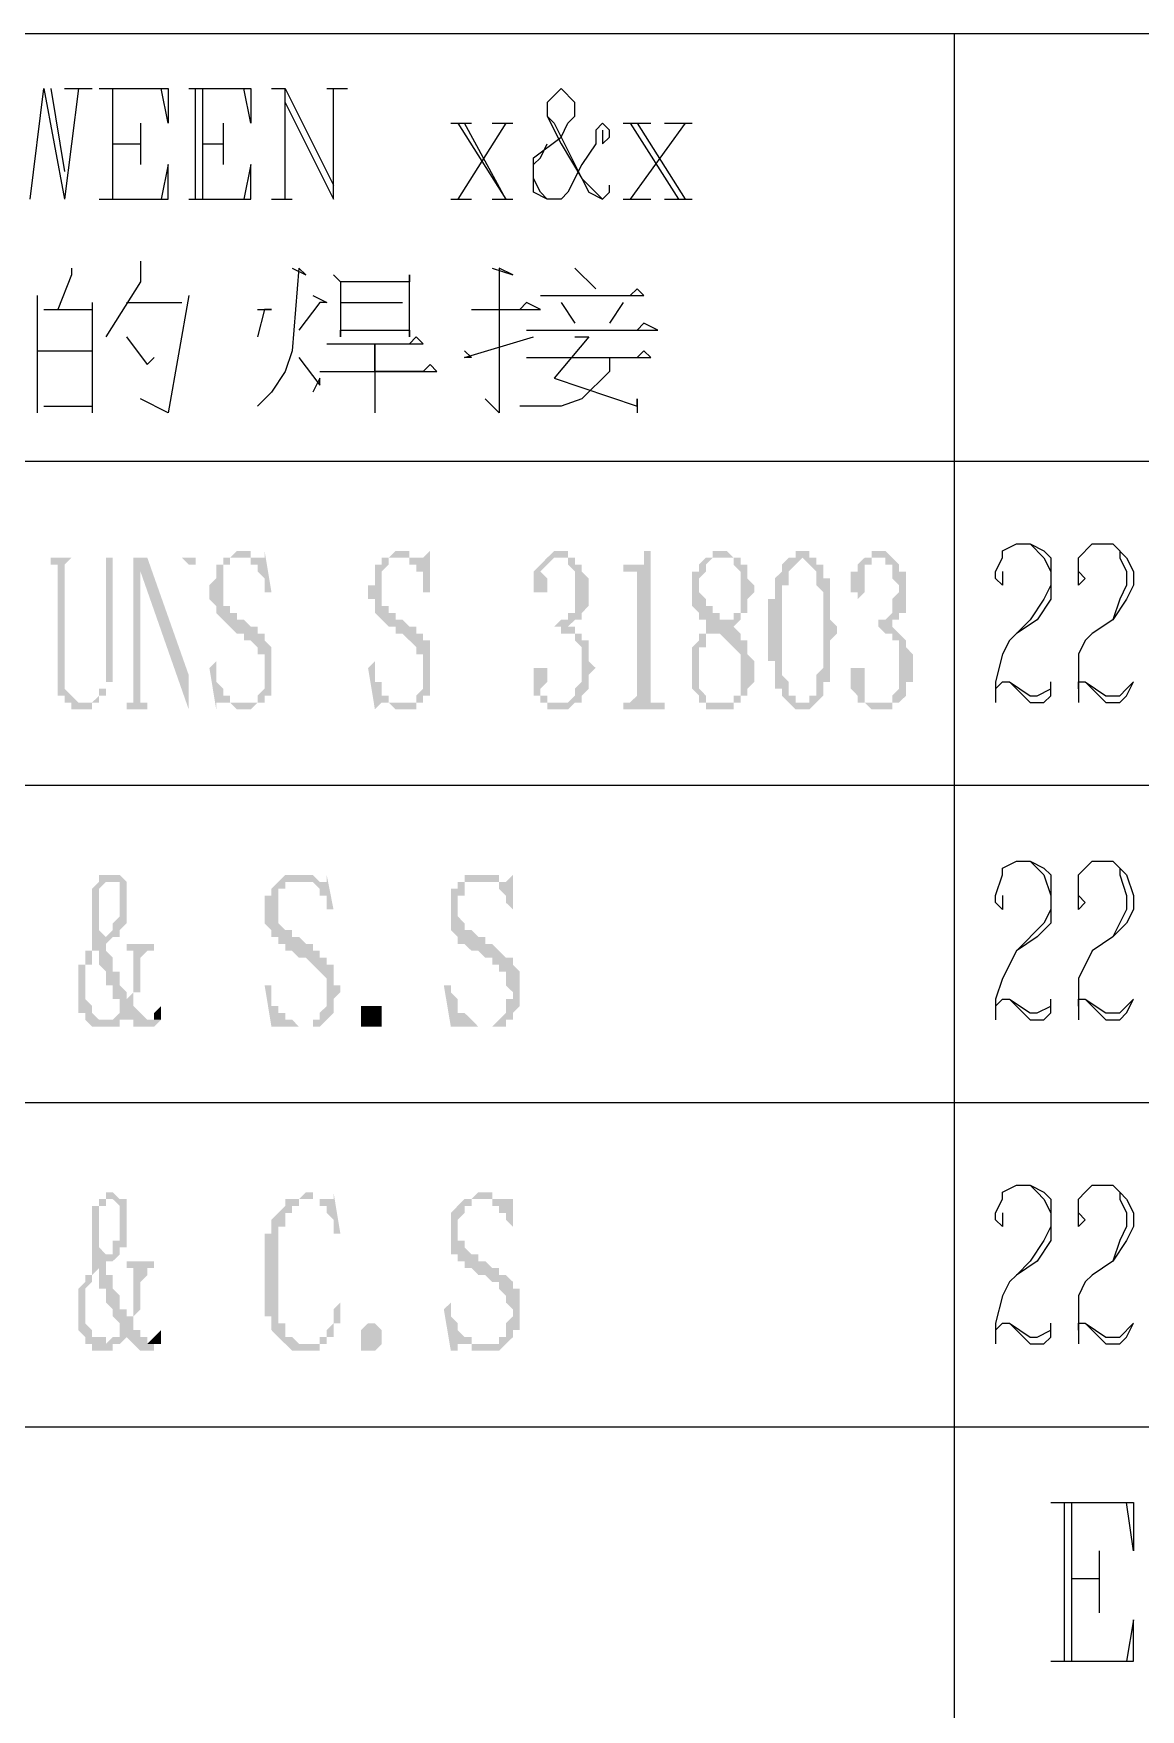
# Model space of a CAD drawing. Extents: x 51 to 246, y 3 to 417.
# Drawn here: x 220.54 to 227.33, y 376.26 to 386.55 of the extents above; entities that cross this region are included whole.
import ezdxf

# ---------------------------------------------------------------- set-up
doc = ezdxf.new("R2010")
doc.units = 0
doc.header["$MEASUREMENT"] = 0
doc.layers.add('_____1', color=160, linetype='Continuous')

msp = doc.modelspace()

# ---------------------------------------------------------------- hatches: boundary and pattern name
at = {"layer": '_____1'}
for points in [[(220.768, 383.328), (220.599, 383.328), (220.641, 383.328), (220.641, 383.286), (220.684, 383.286), (220.684, 382.481), (220.726, 382.481), (220.726, 382.439), (220.768, 382.439), (220.768, 382.397), (220.895, 382.397), (220.895, 382.439), (220.938, 382.439), (220.811, 382.439), (220.768, 382.481), (220.726, 382.524), (220.726, 383.286)], [(221.065, 383.328), (220.938, 383.328), (220.98, 383.328), (220.98, 382.524), (220.938, 382.524), (220.938, 382.481), (220.895, 382.439), (220.853, 382.439), (220.938, 382.439), (220.938, 382.481), (220.98, 382.481), (220.98, 382.566), (221.022, 382.566), (221.022, 383.328)], [(221.573, 383.328), (221.403, 383.328), (221.446, 383.328), (221.488, 383.286), (221.488, 382.397), (221.488, 383.286), (221.53, 383.286), (221.53, 383.328)], [(221.827, 383.37), (221.784, 383.37), (221.742, 383.328), (221.7, 383.328), (221.7, 383.286), (221.657, 383.286), (221.657, 383.201), (221.615, 383.159), (221.615, 383.074), (221.657, 383.032), (221.657, 382.989), (221.784, 382.862), (221.827, 382.862), (221.827, 382.82), (221.869, 382.82), (221.911, 382.778), (221.911, 382.735), (221.954, 382.735), (221.954, 382.524), (221.911, 382.481), (221.911, 382.439), (221.742, 382.439), (221.784, 382.397), (221.869, 382.397), (221.911, 382.439), (221.954, 382.439), (221.954, 382.481), (221.996, 382.481), (221.996, 382.778), (221.954, 382.82), (221.954, 382.862), (221.911, 382.862), (221.911, 382.905), (221.869, 382.905), (221.827, 382.947), (221.784, 382.947), (221.784, 382.989), (221.742, 382.989), (221.742, 383.032), (221.7, 383.032), (221.7, 383.286), (221.742, 383.286), (221.742, 383.328), (221.911, 383.328), (221.869, 383.328), (221.869, 383.37)], [(221.911, 383.328), (221.827, 383.328), (221.954, 383.328)], [(222.8, 383.37), (222.758, 383.37), (222.716, 383.328), (222.673, 383.328), (222.673, 383.286), (222.631, 383.286), (222.631, 383.159), (222.589, 383.159), (222.589, 383.074), (222.631, 383.074), (222.631, 382.989), (222.716, 382.905), (222.758, 382.905), (222.758, 382.862), (222.8, 382.862), (222.843, 382.82), (222.885, 382.778), (222.885, 382.735), (222.927, 382.735), (222.927, 382.524), (222.885, 382.481), (222.885, 382.439), (222.716, 382.439), (222.758, 382.397), (222.885, 382.397), (222.885, 382.439), (222.927, 382.439), (222.927, 382.481), (222.97, 382.481), (222.97, 382.82), (222.927, 382.82), (222.927, 382.862), (222.885, 382.862), (222.885, 382.905), (222.843, 382.905), (222.8, 382.947), (222.758, 382.947), (222.758, 382.989), (222.716, 382.989), (222.716, 383.032), (222.673, 383.032), (222.673, 383.243), (222.716, 383.286), (222.716, 383.328), (222.885, 383.328), (222.843, 383.328), (222.843, 383.37)], [(222.885, 383.328), (222.8, 383.328), (222.927, 383.328)], [(223.774, 383.37), (223.732, 383.37), (223.689, 383.328), (223.816, 383.328), (223.816, 383.286), (223.859, 383.243), (223.859, 382.989), (223.816, 382.989), (223.816, 382.947), (223.774, 382.947), (223.732, 382.905), (223.774, 382.905), (223.774, 382.862), (223.859, 382.862), (223.859, 382.82), (223.901, 382.778), (223.901, 382.566), (223.859, 382.524), (223.859, 382.481), (223.816, 382.439), (223.774, 382.439), (223.901, 382.439), (223.901, 382.481), (223.943, 382.524), (223.943, 382.608), (223.986, 382.651), (223.943, 382.693), (223.943, 382.82), (223.901, 382.82), (223.901, 382.862), (223.859, 382.862), (223.859, 382.905), (223.816, 382.905), (223.859, 382.947), (223.901, 382.947), (223.901, 382.989), (223.943, 383.032), (223.943, 383.201), (223.901, 383.243), (223.901, 383.286), (223.859, 383.286), (223.859, 383.328), (223.816, 383.328), (223.816, 383.37)], [(224.875, 383.328), (224.748, 383.328), (224.832, 383.328), (224.832, 383.286), (224.875, 383.243), (224.875, 382.989), (224.832, 382.989), (224.832, 382.947), (224.79, 382.947), (224.832, 382.905), (224.875, 382.947), (224.875, 382.989), (224.917, 382.989), (224.917, 383.074), (224.959, 383.116), (224.959, 383.159), (224.917, 383.201), (224.917, 383.286), (224.875, 383.286)], [(225.256, 383.37), (225.213, 383.37), (225.213, 383.328), (225.171, 383.328), (225.256, 383.328), (225.34, 383.243), (225.34, 383.159), (225.383, 383.116), (225.383, 382.651), (225.34, 382.608), (225.34, 382.481), (225.298, 382.481), (225.298, 382.439), (225.256, 382.439), (225.34, 382.439), (225.383, 382.481), (225.383, 382.566), (225.425, 382.566), (225.425, 382.82), (225.467, 382.862), (225.467, 382.905), (225.425, 382.947), (225.425, 383.201), (225.383, 383.201), (225.383, 383.286), (225.34, 383.286), (225.34, 383.328), (225.298, 383.328), (225.298, 383.37)], [(223.647, 382.651), (223.605, 382.651), (223.605, 382.481), (223.647, 382.481), (223.647, 382.439), (223.689, 382.439), (223.689, 382.397), (223.816, 382.397), (223.859, 382.439), (223.689, 382.439), (223.689, 382.481), (223.647, 382.481), (223.647, 382.524), (223.689, 382.566), (223.689, 382.651)], [(225.594, 382.651), (225.552, 382.651), (225.552, 382.524), (225.594, 382.481), (225.594, 382.439), (225.637, 382.439), (225.679, 382.397), (225.806, 382.397), (225.806, 382.439), (225.848, 382.439), (225.637, 382.439), (225.637, 382.651)], [(221.784, 382.439), (221.7, 382.439), (221.827, 382.439)], [(221.022, 381.381), (220.938, 381.381), (220.938, 381.338), (220.895, 381.296), (220.895, 380.915), (220.853, 380.915), (220.853, 380.83), (220.811, 380.83), (220.811, 380.534), (220.853, 380.534), (220.853, 380.492), (220.98, 380.492), (220.938, 380.492), (220.895, 380.534), (220.895, 380.576), (220.853, 380.619), (220.853, 380.83), (220.895, 380.83), (220.895, 380.915), (220.98, 380.915), (220.98, 380.957), (221.022, 381), (220.98, 381), (220.938, 381.042), (220.938, 381.296), (220.98, 381.338), (221.022, 381.338), (221.065, 381.381)], [(223.308, 381.381), (223.181, 381.381), (223.181, 381.338), (223.139, 381.338), (223.139, 381.296), (223.097, 381.296), (223.097, 381.042), (223.139, 381), (223.139, 380.957), (223.181, 380.957), (223.224, 380.915), (223.266, 380.915), (223.308, 380.873), (223.351, 380.873), (223.351, 380.83), (223.393, 380.83), (223.393, 380.788), (223.435, 380.788), (223.435, 380.703), (223.478, 380.661), (223.478, 380.619), (223.435, 380.619), (223.435, 380.534), (223.393, 380.492), (223.351, 380.449), (223.181, 380.449), (223.435, 380.449), (223.435, 380.492), (223.478, 380.492), (223.478, 380.534), (223.52, 380.576), (223.52, 380.788), (223.478, 380.83), (223.478, 380.873), (223.435, 380.873), (223.351, 380.957), (223.308, 380.957), (223.308, 381), (223.266, 381), (223.224, 381.042), (223.181, 381.042), (223.181, 381.084), (223.139, 381.127), (223.139, 381.254), (223.181, 381.254), (223.181, 381.338), (223.393, 381.338), (223.393, 381.381)], [(220.98, 380.915), (220.938, 380.915), (220.938, 380.83), (220.98, 380.788), (220.98, 380.703), (221.022, 380.703), (221.022, 380.619), (221.065, 380.619), (221.065, 380.534), (221.022, 380.492), (220.853, 380.492), (220.895, 380.449), (221.065, 380.449), (221.065, 380.492), (221.107, 380.492), (221.107, 380.534), (221.192, 380.534), (221.149, 380.576), (221.149, 380.619), (221.107, 380.619), (221.107, 380.661), (221.065, 380.703), (221.065, 380.788), (221.022, 380.788), (221.022, 380.873)], [(221.192, 380.534), (221.107, 380.534), (221.107, 380.492), (221.149, 380.492), (221.149, 380.449), (221.276, 380.449), (221.319, 380.492), (221.234, 380.492)], [(221.319, 380.576), (221.276, 380.534), (221.276, 380.492), (221.234, 380.492), (221.319, 380.492)], [(222.589, 380.449), (222.546, 380.449), (222.546, 380.576), (222.673, 380.576), (222.673, 380.449)], [(222.165, 380.449), (222.038, 380.449), (222.208, 380.449)], [(223.266, 380.449), (223.181, 380.449), (223.308, 380.449)], [(221.022, 379.433), (220.98, 379.433), (220.98, 379.391), (220.938, 379.391), (220.938, 379.349), (220.895, 379.349), (220.895, 378.925), (220.853, 378.925), (220.853, 378.883), (220.811, 378.841), (220.811, 378.587), (220.853, 378.544), (220.853, 378.502), (220.98, 378.502), (220.98, 378.544), (220.895, 378.544), (220.895, 378.587), (220.853, 378.629), (220.853, 378.841), (220.895, 378.883), (220.895, 378.925), (220.938, 378.968), (220.98, 378.968), (220.98, 379.01), (221.022, 379.01), (220.98, 379.01), (220.98, 379.052), (220.938, 379.095), (220.938, 379.349), (220.98, 379.349), (220.98, 379.391), (221.065, 379.391)], [(223.308, 379.433), (223.266, 379.433), (223.224, 379.391), (223.181, 379.391), (223.139, 379.349), (223.097, 379.306), (223.097, 379.052), (223.139, 379.052), (223.139, 379.01), (223.181, 379.01), (223.181, 378.968), (223.224, 378.968), (223.266, 378.925), (223.308, 378.925), (223.351, 378.883), (223.393, 378.883), (223.393, 378.841), (223.435, 378.798), (223.435, 378.756), (223.478, 378.714), (223.478, 378.671), (223.435, 378.629), (223.435, 378.544), (223.393, 378.544), (223.393, 378.502), (223.181, 378.502), (223.224, 378.502), (223.224, 378.46), (223.393, 378.46), (223.435, 378.502), (223.478, 378.544), (223.478, 378.587), (223.52, 378.587), (223.52, 378.841), (223.478, 378.841), (223.478, 378.883), (223.435, 378.925), (223.393, 378.925), (223.393, 378.968), (223.351, 378.968), (223.308, 379.01), (223.266, 379.01), (223.266, 379.052), (223.224, 379.052), (223.181, 379.095), (223.181, 379.137), (223.139, 379.137), (223.139, 379.264), (223.181, 379.306), (223.181, 379.349), (223.224, 379.349), (223.224, 379.391), (223.393, 379.391), (223.351, 379.391), (223.351, 379.433)], [(222.589, 378.46), (222.546, 378.46), (222.546, 378.587), (222.589, 378.629), (222.631, 378.629), (222.673, 378.587), (222.673, 378.502), (222.631, 378.46)], [(221.192, 378.544), (221.107, 378.544), (221.149, 378.502), (221.192, 378.46), (221.276, 378.46), (221.276, 378.502), (221.319, 378.502), (221.234, 378.502), (221.234, 378.544)], [(223.266, 378.502), (223.181, 378.502), (223.308, 378.502)]]:
    msp.add_hatch(color=7, dxfattribs=at).paths.add_polyline_path(points)
for points in [[(221.234, 383.328), (221.107, 383.328), (221.149, 383.328), (221.149, 383.286), (221.192, 383.243), (221.488, 382.397), (221.488, 382.608)], [(221.149, 383.286), (221.149, 382.439), (221.107, 382.439), (221.107, 382.397), (221.234, 382.397), (221.234, 382.439), (221.192, 382.439), (221.192, 383.243)], [(221.954, 383.37), (221.954, 383.328), (221.869, 383.328), (221.869, 383.286), (221.911, 383.286), (221.911, 383.243), (221.954, 383.201), (221.954, 383.116), (221.996, 383.116)], [(222.97, 383.37), (222.927, 383.328), (222.843, 383.328), (222.843, 383.286), (222.885, 383.286), (222.885, 383.243), (222.927, 383.243), (222.927, 383.116), (222.97, 383.116)], [(223.689, 383.328), (223.605, 383.243), (223.605, 383.116), (223.647, 383.116), (223.647, 383.074), (223.647, 383.116), (223.689, 383.116), (223.689, 383.201), (223.647, 383.243), (223.732, 383.328), (223.774, 383.328)], [(224.324, 383.37), (224.282, 383.37), (224.282, 383.286), (224.155, 383.286), (224.155, 383.243), (224.24, 383.243), (224.24, 382.481), (224.197, 382.439), (224.155, 382.439), (224.155, 382.397), (224.409, 382.397), (224.409, 382.439), (224.324, 382.439), (224.324, 382.524)], [(224.748, 383.37), (224.705, 383.37), (224.705, 383.328), (224.663, 383.328), (224.621, 383.286), (224.621, 383.243), (224.578, 383.243), (224.578, 383.032), (224.621, 382.989), (224.621, 382.947), (224.663, 382.947), (224.663, 382.905), (224.705, 382.905), (224.663, 382.905), (224.705, 382.905), (224.705, 382.862), (224.748, 382.862), (224.832, 382.778), (224.875, 382.735), (224.875, 382.481), (224.832, 382.481), (224.832, 382.439), (224.663, 382.439), (224.663, 382.397), (224.832, 382.397), (224.832, 382.439), (224.875, 382.439), (224.875, 382.481), (224.917, 382.481), (224.917, 382.524), (224.959, 382.566), (224.959, 382.693), (224.917, 382.735), (224.917, 382.82), (224.875, 382.82), (224.875, 382.862), (224.79, 382.947), (224.748, 382.947), (224.748, 382.989), (224.705, 382.989), (224.705, 383.032), (224.663, 383.032), (224.663, 383.074), (224.621, 383.116), (224.621, 383.201), (224.663, 383.243), (224.663, 383.286), (224.705, 383.328), (224.875, 383.328), (224.832, 383.328), (224.79, 383.37)], [(225.171, 383.328), (225.129, 383.286), (225.129, 383.243), (225.086, 383.201), (225.086, 383.074), (225.044, 383.074), (225.044, 382.693), (225.086, 382.693), (225.086, 382.524), (225.129, 382.524), (225.129, 382.481), (225.213, 382.397), (225.298, 382.397), (225.34, 382.439), (225.213, 382.439), (225.213, 382.481), (225.171, 382.481), (225.171, 382.566), (225.129, 382.608), (225.129, 383.159), (225.171, 383.159), (225.171, 383.243), (225.256, 383.328)], [(225.637, 383.328), (225.594, 383.286), (225.594, 383.243), (225.552, 383.243), (225.552, 383.116), (225.594, 383.116), (225.594, 383.074), (225.637, 383.116), (225.637, 383.286), (225.679, 383.286), (225.679, 383.328), (225.721, 383.328)], [(225.721, 383.37), (225.679, 383.37), (225.679, 383.328), (225.637, 383.328), (225.764, 383.328), (225.764, 383.286), (225.806, 383.286), (225.806, 383.201), (225.848, 383.159), (225.848, 383.116), (225.806, 383.074), (225.806, 382.989), (225.764, 382.947), (225.721, 382.947), (225.721, 382.905), (225.679, 382.905), (225.721, 382.905), (225.764, 382.862), (225.806, 382.862), (225.806, 382.82), (225.848, 382.82), (225.848, 382.524), (225.806, 382.481), (225.806, 382.439), (225.721, 382.439), (225.848, 382.439), (225.891, 382.481), (225.891, 382.566), (225.933, 382.566), (225.933, 382.735), (225.891, 382.778), (225.891, 382.82), (225.806, 382.905), (225.764, 382.905), (225.806, 382.905), (225.806, 382.947), (225.848, 382.947), (225.848, 382.989), (225.891, 382.989), (225.891, 383.243), (225.848, 383.243), (225.848, 383.286), (225.764, 383.37)], [(224.663, 382.905), (224.663, 382.862), (224.621, 382.862), (224.621, 382.82), (224.578, 382.778), (224.578, 382.524), (224.621, 382.481), (224.621, 382.439), (224.748, 382.439), (224.663, 382.439), (224.663, 382.481), (224.621, 382.524), (224.621, 382.778), (224.663, 382.778), (224.663, 382.862), (224.705, 382.862), (224.705, 382.905)], [(221.657, 382.693), (221.615, 382.651), (221.657, 382.397), (221.657, 382.439), (221.784, 382.439), (221.742, 382.439), (221.742, 382.481), (221.7, 382.481), (221.7, 382.524), (221.657, 382.566), (221.657, 382.651)], [(222.631, 382.693), (222.589, 382.651), (222.631, 382.397), (222.673, 382.439), (222.758, 382.439), (222.716, 382.439), (222.716, 382.481), (222.673, 382.481), (222.673, 382.566), (222.631, 382.566), (222.631, 382.651)], [(222.758, 382.439), (222.673, 382.439), (222.8, 382.439)], [(221.065, 381.381), (221.022, 381.338), (221.065, 381.338), (221.065, 381.127), (221.022, 381.084), (221.022, 381.042), (220.98, 381), (221.065, 381), (221.065, 381.042), (221.107, 381.084), (221.107, 381.338)], [(222.165, 381.381), (222.081, 381.381), (221.996, 381.296), (221.996, 381.254), (221.954, 381.254), (221.954, 381.084), (221.996, 381.042), (221.996, 381), (222.038, 381), (222.038, 380.957), (222.081, 380.957), (222.081, 380.915), (222.123, 380.915), (222.165, 380.873), (222.208, 380.873), (222.335, 380.746), (222.335, 380.576), (222.292, 380.534), (222.292, 380.492), (222.25, 380.492), (222.25, 380.449), (222.081, 380.449), (222.292, 380.449), (222.335, 380.492), (222.377, 380.534), (222.377, 380.619), (222.419, 380.661), (222.419, 380.703), (222.377, 380.703), (222.377, 380.83), (222.335, 380.83), (222.335, 380.873), (222.292, 380.873), (222.292, 380.915), (222.25, 380.915), (222.25, 380.957), (222.208, 380.957), (222.165, 381), (222.123, 381), (222.123, 381.042), (222.081, 381.042), (222.038, 381.084), (222.038, 381.296), (222.081, 381.296), (222.081, 381.338), (222.292, 381.338), (222.25, 381.381), (222.208, 381.381)], [(222.335, 381.381), (222.335, 381.338), (222.208, 381.338), (222.25, 381.338), (222.292, 381.296), (222.292, 381.254), (222.335, 381.254), (222.335, 381.169), (222.377, 381.169)], [(223.393, 381.338), (223.308, 381.338), (223.435, 381.338)], [(223.478, 381.381), (223.435, 381.338), (223.351, 381.338), (223.393, 381.338), (223.393, 381.296), (223.435, 381.254), (223.435, 381.211), (223.478, 381.169)], [(221.276, 380.957), (221.107, 380.957), (221.107, 380.915), (221.149, 380.915), (221.149, 380.661), (221.107, 380.619), (221.149, 380.619), (221.149, 380.661), (221.192, 380.661), (221.192, 380.873), (221.234, 380.915), (221.276, 380.915)], [(221.996, 380.703), (221.954, 380.703), (221.996, 380.449), (222.165, 380.449), (222.123, 380.492), (222.081, 380.492), (222.081, 380.534), (222.038, 380.534), (222.038, 380.576), (221.996, 380.576), (221.996, 380.661)], [(223.097, 380.703), (223.054, 380.703), (223.097, 380.449), (223.266, 380.449), (223.224, 380.492), (223.181, 380.534), (223.139, 380.534), (223.139, 380.619), (223.097, 380.661)], [(221.065, 379.391), (221.022, 379.391), (221.065, 379.349), (221.065, 379.137), (221.022, 379.137), (221.022, 379.052), (220.98, 379.052), (220.98, 379.01), (221.022, 379.01), (221.065, 379.052), (221.065, 379.095), (221.107, 379.095), (221.107, 379.391)], [(222.123, 379.391), (222.081, 379.391), (222.081, 379.349), (222.038, 379.306), (221.996, 379.264), (221.996, 379.179), (221.954, 379.179), (221.954, 378.671), (221.996, 378.671), (221.996, 378.587), (222.038, 378.544), (222.081, 378.502), (222.208, 378.502), (222.165, 378.502), (222.123, 378.544), (222.081, 378.544), (222.081, 378.629), (222.038, 378.629), (222.038, 379.222), (222.081, 379.222), (222.081, 379.306), (222.123, 379.306), (222.123, 379.349), (222.165, 379.349), (222.165, 379.391), (222.208, 379.391)], [(222.377, 379.433), (222.377, 379.391), (222.123, 379.391), (222.292, 379.391), (222.292, 379.349), (222.335, 379.349), (222.335, 379.306), (222.377, 379.264), (222.377, 379.179), (222.419, 379.179)], [(222.208, 379.433), (222.165, 379.391), (222.123, 379.391), (222.335, 379.391), (222.25, 379.391), (222.25, 379.433)], [(223.393, 379.391), (223.308, 379.391), (223.435, 379.391)], [(223.478, 379.433), (223.478, 379.391), (223.351, 379.391), (223.351, 379.349), (223.393, 379.349), (223.393, 379.306), (223.435, 379.306), (223.435, 379.264), (223.478, 379.222), (223.478, 379.179)], [(220.98, 378.968), (220.938, 378.968), (220.938, 378.841), (220.98, 378.841), (220.98, 378.756), (221.022, 378.714), (221.022, 378.671), (221.065, 378.629), (221.065, 378.544), (221.022, 378.544), (220.98, 378.502), (220.853, 378.502), (220.895, 378.502), (220.895, 378.46), (221.022, 378.46), (221.022, 378.502), (221.065, 378.502), (221.107, 378.544), (221.192, 378.544), (221.192, 378.587), (221.149, 378.587), (221.149, 378.671), (221.107, 378.671), (221.107, 378.714), (221.065, 378.714), (221.065, 378.798), (221.022, 378.841), (221.022, 378.925), (220.98, 378.925)], [(221.276, 379.01), (221.107, 379.01), (221.107, 378.968), (221.149, 378.968), (221.149, 378.671), (221.107, 378.671), (221.149, 378.671), (221.192, 378.714), (221.192, 378.883), (221.234, 378.925), (221.234, 378.968), (221.276, 378.968)], [(222.419, 378.756), (222.377, 378.714), (222.377, 378.629), (222.335, 378.587), (222.335, 378.544), (222.292, 378.544), (222.292, 378.502), (222.081, 378.502), (222.123, 378.46), (222.292, 378.46), (222.292, 378.502), (222.335, 378.502), (222.335, 378.544), (222.377, 378.544), (222.377, 378.629), (222.419, 378.629), (222.419, 378.714)], [(223.097, 378.756), (223.054, 378.714), (223.097, 378.46), (223.139, 378.46), (223.139, 378.502), (223.266, 378.502), (223.224, 378.502), (223.224, 378.544), (223.181, 378.544), (223.139, 378.587), (223.139, 378.629), (223.097, 378.671), (223.097, 378.714)], [(221.319, 378.629), (221.319, 378.587), (221.276, 378.544), (221.234, 378.502), (221.319, 378.502), (221.319, 378.587)]]:
    msp.add_hatch(color=7, dxfattribs=at).paths.add_polyline_path(points, is_closed=False)

# ---------------------------------------------------------------- linework, layer by layer
at = {"layer": '_____1', "color": 7}
for p, q in [((209.804, 386.545), (242.612, 386.545)), ((226.187, 386.545), (226.187, 376.047)), ((220.641, 386.207), (220.726, 385.699)), ((220.811, 386.207), (220.726, 385.529)), ((220.726, 386.207), (220.895, 386.207)), ((221.022, 385.529), (221.022, 386.207)), ((221.53, 385.529), (221.53, 386.207)), ((221.573, 386.207), (221.573, 385.529)), ((221.996, 386.207), (222.081, 386.207)), ((222.081, 385.529), (222.081, 386.207)), ((222.081, 386.207), (222.377, 385.614)), ((222.335, 386.207), (222.462, 386.207)), ((221.192, 385.995), (221.192, 385.741)), ((221.7, 385.995), (221.7, 385.741)), ((223.097, 385.995), (223.224, 385.995)), ((223.435, 385.995), (223.139, 385.529)), ((223.351, 385.995), (223.478, 385.995)), ((224.155, 385.995), (224.324, 385.995)), ((224.197, 385.995), (224.494, 385.529)), ((224.536, 385.995), (224.197, 385.529)), ((224.24, 385.995), (224.536, 385.529)), ((224.409, 385.995), (224.578, 385.995)), ((221.022, 385.868), (221.192, 385.868)), ((221.573, 385.868), (221.7, 385.868)), ((221.996, 385.529), (222.123, 385.529)), ((223.097, 385.529), (223.224, 385.529)), ((223.351, 385.529), (223.478, 385.529)), ((224.155, 385.529), (224.324, 385.529)), ((224.409, 385.529), (224.578, 385.529)), ((223.859, 385.106), (223.986, 384.979)), ((220.557, 384.937), (220.557, 384.217)), ((220.599, 384.852), (220.895, 384.852)), ((220.895, 384.894), (220.895, 384.217)), ((221.107, 384.894), (221.446, 384.894)), ((223.774, 384.894), (223.859, 384.767)), ((224.155, 384.894), (224.07, 384.767)), ((220.557, 384.598), (220.895, 384.598)), ((220.599, 384.259), (220.895, 384.259)), ((213.064, 383.921), (242.612, 383.921)), ((213.064, 381.931), (242.612, 381.931)), ((213.064, 379.984), (242.612, 379.984)), ((213.064, 377.994), (242.612, 377.994)), ((226.864, 376.555), (226.864, 377.528)), ((226.907, 377.528), (226.907, 376.555)), ((227.076, 377.232), (227.076, 376.851)), ((226.907, 377.063), (227.076, 377.063))]:
    msp.add_line(p, q, dxfattribs=at)
for points in [[(220.514, 385.529), (220.599, 386.207), (220.726, 385.529)], [(220.938, 386.207), (221.361, 386.207), (221.361, 385.995), (221.319, 386.207)], [(221.488, 386.207), (221.869, 386.207), (221.869, 385.995), (221.827, 386.207)], [(222.081, 386.122), (222.377, 385.529), (222.377, 386.207)], [(224.028, 385.953), (224.028, 385.868), (224.07, 385.91), (224.07, 385.953), (224.028, 385.995), (223.986, 385.953), (223.986, 385.868), (223.901, 385.741), (223.816, 385.572), (223.774, 385.529), (223.689, 385.529), (223.605, 385.572), (223.605, 385.783), (223.774, 385.91), (223.816, 385.995), (223.859, 386.037), (223.859, 386.122), (223.774, 386.207), (223.689, 386.122), (223.689, 386.037), (223.774, 385.868), (223.901, 385.656), (223.943, 385.572), (224.028, 385.529), (224.07, 385.572), (224.07, 385.614)], [(223.139, 385.995), (223.435, 385.529), (223.181, 385.995)], [(223.689, 386.037), (223.732, 385.995), (223.901, 385.656), (224.028, 385.529)], [(223.689, 385.529), (223.647, 385.572), (223.605, 385.656), (223.605, 385.741), (223.647, 385.783), (223.689, 385.868)], [(220.938, 385.529), (221.361, 385.529), (221.361, 385.741), (221.319, 385.529)], [(221.488, 385.529), (221.869, 385.529), (221.869, 385.741), (221.827, 385.529)], [(221.192, 385.148), (221.192, 385.021), (220.98, 384.683)], [(220.768, 385.106), (220.768, 385.064), (220.684, 384.852)], [(222.123, 385.106), (222.208, 385.064), (222.165, 385.106), (222.123, 384.598), (222.081, 384.471), (221.996, 384.344), (221.911, 384.259)], [(222.377, 385.064), (222.419, 385.021), (222.419, 384.683), (222.419, 384.725), (222.843, 384.725), (222.843, 384.683), (222.843, 385.064), (222.843, 385.021), (222.419, 385.021), (222.419, 384.894), (222.8, 384.894)], [(223.351, 385.106), (223.478, 385.064), (223.393, 385.106), (223.393, 384.217), (223.308, 384.302)], [(221.488, 384.937), (221.361, 384.217), (221.192, 384.302)], [(222.25, 384.937), (222.335, 384.894), (222.292, 384.894), (222.165, 384.725)], [(223.647, 384.937), (224.282, 384.937), (224.24, 384.979), (224.197, 384.937)], [(221.911, 384.852), (221.996, 384.852), (221.954, 384.852), (221.911, 384.683)], [(223.224, 384.852), (223.647, 384.852), (223.562, 384.894), (223.52, 384.852)], [(223.562, 384.725), (224.367, 384.725), (224.282, 384.767), (224.24, 384.725)], [(221.107, 384.683), (221.234, 384.513), (221.276, 384.556)], [(222.292, 384.471), (223.012, 384.471), (222.97, 384.513), (222.927, 384.471), (222.631, 384.471), (222.631, 384.64), (222.631, 384.217)], [(222.335, 384.64), (222.927, 384.64), (222.885, 384.683), (222.843, 384.64)], [(223.181, 384.598), (223.224, 384.556), (223.181, 384.556), (223.605, 384.683)], [(223.859, 384.683), (223.943, 384.683), (223.732, 384.429), (224.24, 384.259), (224.24, 384.302), (224.24, 384.217)], [(222.165, 384.556), (222.292, 384.386), (222.292, 384.429), (222.25, 384.344)], [(224.07, 384.556), (224.07, 384.471), (223.901, 384.302), (223.774, 384.259), (223.52, 384.259)], [(223.562, 384.556), (224.324, 384.556), (224.282, 384.598), (224.24, 384.556)], [(226.483, 383.243), (226.483, 383.159), (226.441, 383.201), (226.441, 383.243), (226.483, 383.328), (226.483, 383.37), (226.568, 383.413), (226.653, 383.413), (226.737, 383.37), (226.78, 383.328), (226.78, 383.074), (226.695, 382.947), (226.568, 382.862), (226.526, 382.82), (226.483, 382.735), (226.441, 382.566), (226.441, 382.439)], [(226.653, 383.413), (226.737, 383.328), (226.78, 383.243), (226.78, 383.159), (226.737, 383.074), (226.653, 382.947), (226.568, 382.862)], [(226.949, 383.243), (226.991, 383.201), (226.949, 383.159), (226.949, 383.328), (227.034, 383.413), (227.161, 383.413), (227.245, 383.328), (227.288, 383.243), (227.288, 383.159), (227.245, 383.074), (227.161, 382.947), (227.034, 382.862), (226.991, 382.82), (226.949, 382.735), (226.949, 382.439)], [(227.161, 383.413), (227.203, 383.37), (227.203, 383.328), (227.245, 383.243), (227.245, 383.159), (227.203, 383.074), (227.161, 382.947), (227.034, 382.862)], [(226.441, 382.524), (226.483, 382.566), (226.526, 382.566), (226.653, 382.481), (226.695, 382.481), (226.78, 382.524), (226.78, 382.566)], [(226.526, 382.566), (226.653, 382.439), (226.737, 382.439), (226.78, 382.481), (226.78, 382.566)], [(226.949, 382.524), (226.949, 382.566), (226.991, 382.566), (227.118, 382.481), (227.203, 382.481), (227.245, 382.524), (227.288, 382.566)], [(226.991, 382.566), (227.118, 382.439), (227.203, 382.439), (227.245, 382.481), (227.288, 382.566)], [(226.483, 381.254), (226.483, 381.169), (226.441, 381.211), (226.441, 381.254), (226.483, 381.381), (226.483, 381.423), (226.568, 381.465), (226.653, 381.465), (226.737, 381.423), (226.78, 381.381), (226.78, 381.084), (226.695, 381), (226.568, 380.915), (226.483, 380.746), (226.441, 380.619), (226.441, 380.492)], [(226.653, 381.465), (226.695, 381.423), (226.737, 381.381), (226.78, 381.254), (226.78, 381.169), (226.737, 381.084), (226.568, 380.915)], [(226.949, 381.254), (226.991, 381.211), (226.949, 381.169), (226.949, 381.381), (226.991, 381.423), (227.034, 381.465), (227.161, 381.465), (227.203, 381.423), (227.245, 381.381), (227.288, 381.254), (227.288, 381.169), (227.245, 381.084), (227.161, 381), (227.034, 380.915), (226.949, 380.746), (226.949, 380.492)], [(227.161, 381.465), (227.203, 381.423), (227.203, 381.381), (227.245, 381.254), (227.245, 381.169), (227.161, 381), (227.034, 380.915)], [(226.441, 380.576), (226.483, 380.619), (226.526, 380.619), (226.653, 380.534), (226.695, 380.534), (226.78, 380.576), (226.78, 380.619)], [(226.526, 380.619), (226.653, 380.492), (226.737, 380.492), (226.78, 380.534), (226.78, 380.619)], [(226.949, 380.576), (226.949, 380.619), (226.991, 380.619), (227.118, 380.534), (227.203, 380.534), (227.245, 380.576), (227.288, 380.619)], [(226.991, 380.619), (227.118, 380.492), (227.203, 380.492), (227.245, 380.534), (227.288, 380.619)], [(226.483, 379.306), (226.483, 379.222), (226.441, 379.264), (226.441, 379.306), (226.483, 379.391), (226.483, 379.433), (226.568, 379.476), (226.653, 379.476), (226.737, 379.433), (226.78, 379.391), (226.78, 379.137), (226.695, 379.01), (226.568, 378.925), (226.526, 378.883), (226.483, 378.798), (226.441, 378.629), (226.441, 378.502)], [(226.653, 379.476), (226.695, 379.433), (226.737, 379.391), (226.78, 379.306), (226.78, 379.222), (226.737, 379.137), (226.653, 379.01), (226.568, 378.925)], [(226.949, 379.306), (226.991, 379.264), (226.949, 379.222), (226.949, 379.391), (226.991, 379.433), (227.034, 379.476), (227.161, 379.476), (227.203, 379.433), (227.245, 379.391), (227.288, 379.306), (227.288, 379.222), (227.245, 379.137), (227.161, 379.01), (227.034, 378.925), (226.991, 378.883), (226.949, 378.798), (226.949, 378.502)], [(227.161, 379.476), (227.203, 379.433), (227.203, 379.391), (227.245, 379.306), (227.245, 379.222), (227.203, 379.137), (227.161, 379.01), (227.034, 378.925)], [(226.441, 378.587), (226.483, 378.629), (226.526, 378.629), (226.653, 378.544), (226.695, 378.544), (226.78, 378.587), (226.78, 378.629)], [(226.526, 378.629), (226.653, 378.502), (226.737, 378.502), (226.78, 378.544), (226.78, 378.629)], [(226.949, 378.587), (226.949, 378.629), (226.991, 378.629), (227.118, 378.544), (227.203, 378.544), (227.288, 378.629)], [(226.991, 378.629), (227.118, 378.502), (227.203, 378.502), (227.245, 378.544), (227.288, 378.629)], [(226.78, 377.528), (227.288, 377.528), (227.288, 377.232), (227.245, 377.528)], [(226.78, 376.555), (227.288, 376.555), (227.288, 376.809), (227.245, 376.555)]]:
    msp.add_lwpolyline(points, dxfattribs=at)

doc.saveas('drawing.dxf')
